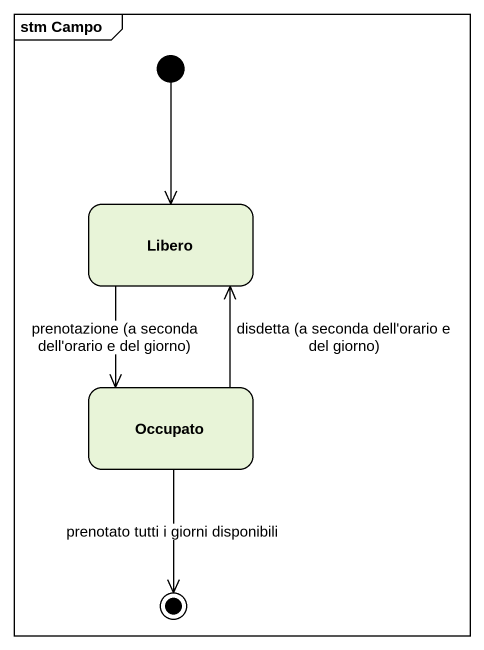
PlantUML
@startuml
mainframe stm Campo
hide empty description
state Libero
state Occupato
[*] --> Libero
Libero --> Occupato : prenotazione (a seconda dell'orario e del giorno)
Occupato -up-> Libero : disdetta (a seconda dell'orario e del giorno)
Occupato --> [*] : prenotato tutti i giorni disponibili
@enduml
